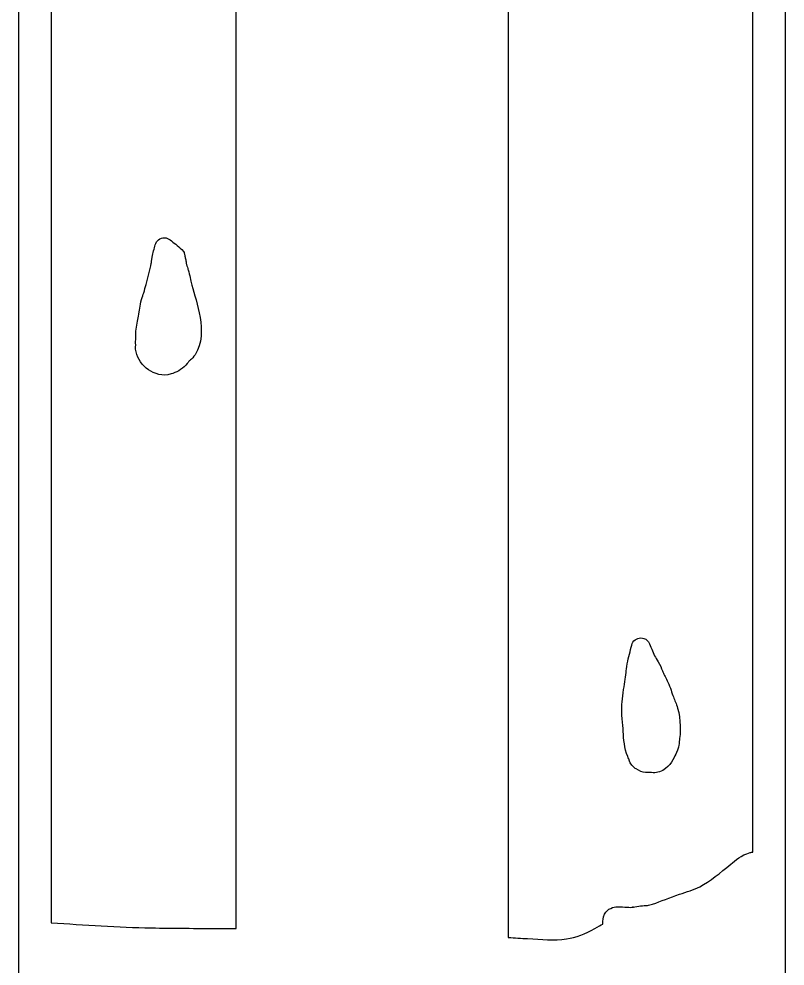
# Model space of a CAD drawing. Header units: millimetres. Extents: x -1461 to -1025, y 571 to 3922.
# Drawn here: x -1221 to -1025, y 3149.1 to 3391.3 of the extents above; entities that cross this region are included whole.
import ezdxf

# ---------------------------------------------------------------- set-up
doc = ezdxf.new("R2010")
doc.units = ezdxf.units.MM
doc.layers.add('Calque_1', color=7, linetype='CONTINUOUS')

msp = doc.modelspace()

# ---------------------------------------------------------------- linework, layer by layer
at = {"layer": 'Calque_1', "color": 5}
msp.add_lwpolyline([(-1221.0133, 3533.39483), (-1025.0134, 3533.39483), (-1025.0134, 3137.39523), (-1221.0133, 3137.39523)], close=True, dxfattribs=at)
at = {"layer": 'Calque_1', "color": 7}
for points in [[(-1212.7722, 3515.00317), (-1212.7722, 3160.15397)], [(-1165.4329, 3158.68557), (-1165.4329, 3514.99797), (-1212.7722, 3515.00317)], [(-1033.255, 3515.00317), (-1095.817, 3515.00317), (-1095.817, 3156.39867)], [(-1033.2515, 3178.22837), (-1033.255, 3515.00317)], [(-1183.772, 3335.31317), (-1183.776, 3335.31537)], [(-1061.892, 3233.00827), (-1061.892, 3233.00847)], [(-1038.9116, 3175.12007), (-1038.9006, 3175.13007)], [(-1046.8607, 3169.38457), (-1046.8507, 3169.38457)], [(-1067.9279, 3164.23697), (-1067.9069, 3164.23697)], [(-1063.8178, 3164.15297), (-1064.009, 3164.11297)], [(-1090.884, 3156.10467), (-1090.872, 3156.10467)]]:
    msp.add_lwpolyline(points, dxfattribs=at)
for points in [[(-1186.145, 3333.50547), (-1185.869933, 3334.586098), (-1184.886874, 3335.334971), (-1183.772, 3335.31317)], [(-1183.776, 3335.31537), (-1183.234412, 3335.305023), (-1182.712248, 3335.111784), (-1182.2944, 3334.76707)], [(-1186.947, 3330.34237), (-1186.6991, 3331.49087), (-1186.3915, 3332.53577), (-1186.145, 3333.50547)], [(-1182.2944, 3334.76707), (-1181.4672, 3334.08397), (-1180.3914, 3333.35627), (-1179.3241, 3332.30157)], [(-1187.1651, 3328.77967), (-1187.1231, 3329.00957), (-1187.1201, 3329.54297), (-1186.947, 3330.34237)], [(-1179.3241, 3332.30157), (-1178.5497, 3331.53617), (-1178.7733, 3331.48137), (-1178.7272, 3331.35177)], [(-1178.7272, 3331.35177), (-1178.6812, 3331.22207), (-1178.6612, 3331.14477), (-1178.6412, 3331.06857)], [(-1178.6412, 3331.06857), (-1178.6002, 3330.91617), (-1178.5712, 3330.78397), (-1178.5405, 3330.63607)], [(-1178.5405, 3330.63607), (-1178.4785, 3330.34017), (-1178.4146, 3330.00017), (-1178.3539, 3329.66357)], [(-1188.4854, 3323.38517), (-1187.9858, 3325.25847), (-1187.4812, 3327.04807), (-1187.1651, 3328.77967)], [(-1178.3539, 3329.66357), (-1178.2929, 3329.32697), (-1178.2359, 3328.99787), (-1178.1937, 3328.75037)], [(-1178.1937, 3328.75037), (-1178.1727, 3328.62657), (-1178.1547, 3328.52277), (-1178.1427, 3328.45067)], [(-1178.1427, 3328.45067), (-1178.1427, 3328.43167), (-1178.1427, 3328.42267), (-1178.1327, 3328.40867)], [(-1178.1327, 3328.40867), (-1178.0937, 3328.23667), (-1178.1027, 3328.27687), (-1178.0717, 3328.14667)], [(-1178.0717, 3328.14667), (-1177.8943, 3327.79997), (-1177.8785, 3327.69897), (-1177.818, 3327.50787)], [(-1177.818, 3327.50787), (-1177.751, 3327.29457), (-1177.6713, 3327.02617), (-1177.5663, 3326.65267)], [(-1177.5663, 3326.65267), (-1177.1588, 3325.20337), (-1177.0623, 3324.01377), (-1176.8191, 3323.17997)], [(-1189.074, 3321.24167), (-1188.8779, 3321.95627), (-1188.6816, 3322.67047), (-1188.4854, 3323.38517)], [(-1176.8191, 3323.17997), (-1176.1873, 3321.01437), (-1175.1731, 3318.06077), (-1174.6673, 3314.94697)], [(-1189.6373, 3319.52647), (-1189.4465, 3320.20797), (-1189.2333, 3320.76477), (-1189.074, 3321.24167)], [(-1190.445, 3315.26787), (-1190.1772, 3316.82937), (-1190.1159, 3317.81667), (-1189.6373, 3319.52647)], [(-1191.0801, 3311.40757), (-1190.9614, 3312.84557), (-1190.62, 3314.24737), (-1190.445, 3315.26787)], [(-1174.6673, 3314.94697), (-1174.1615, 3311.83307), (-1174.1075, 3308.38777), (-1175.9576, 3305.42757)], [(-1191.1461, 3307.76497), (-1191.1571, 3308.66457), (-1191.1641, 3310.39167), (-1191.0801, 3311.40757)], [(-1191.0611, 3306.18417), (-1191.2643, 3307.10907), (-1191.1431, 3307.65577), (-1191.1461, 3307.76497)], [(-1187.8892, 3301.58957), (-1189.4423, 3302.68427), (-1190.6355, 3304.24777), (-1191.0611, 3306.18417)], [(-1177.5549, 3303.71867), (-1177.5829, 3303.68867), (-1177.7959, 3303.32207), (-1178.342, 3302.74867)], [(-1177.1265, 3304.07937), (-1177.4451, 3303.83567), (-1177.3265, 3303.95987), (-1177.5549, 3303.71867)], [(-1175.9576, 3305.42757), (-1176.3126, 3304.85977), (-1176.808, 3304.32307), (-1177.1265, 3304.07937)], [(-1182.1025, 3300.49147), (-1184.2371, 3299.83837), (-1186.336, 3300.49137), (-1187.8892, 3301.58957)], [(-1178.342, 3302.74867), (-1179.4422, 3301.59347), (-1180.7583, 3300.90287), (-1182.1025, 3300.49147)], [(-1065.4065, 3226.38387), (-1065.0614, 3228.08337), (-1064.6111, 3229.66637), (-1064.2448, 3231.17477)], [(-1064.2448, 3231.17477), (-1063.981575, 3232.258218), (-1063.006925, 3233.017747), (-1061.892, 3233.00827)], [(-1061.892, 3233.00847), (-1061.623282, 3233.006051), (-1061.356877, 3232.958524), (-1061.1039, 3232.86787)], [(-1061.1039, 3232.86787), (-1060.46345, 3232.638665), (-1059.950329, 3232.148478), (-1059.6921, 3231.51917)], [(-1059.6921, 3231.51917), (-1059.178, 3230.26407), (-1058.7219, 3229.10497), (-1058.1914, 3228.05167)], [(-1065.6638, 3224.16637), (-1065.6008, 3224.64997), (-1065.6058, 3225.40337), (-1065.4065, 3226.38387)], [(-1058.1914, 3228.05167), (-1058.008, 3227.68747), (-1057.5893, 3227.13977), (-1057.13, 3226.28227)], [(-1057.13, 3226.28227), (-1056.6882, 3225.45747), (-1056.409, 3224.61777), (-1056.2623, 3224.29267)], [(-1066.0065, 3221.80537), (-1065.886, 3222.62307), (-1065.7622, 3223.40847), (-1065.6638, 3224.16637)], [(-1056.2623, 3224.29267), (-1055.9333, 3223.56327), (-1055.4413, 3222.72267), (-1054.9735, 3221.68307)], [(-1066.7589, 3215.96637), (-1066.6589, 3217.78207), (-1066.2294, 3220.29237), (-1066.0065, 3221.80537)], [(-1054.9735, 3221.68307), (-1054.3329, 3220.25937), (-1053.9884, 3218.94187), (-1053.5819, 3217.90757)], [(-1053.5819, 3217.90757), (-1053.2285, 3217.00867), (-1052.8636, 3216.27767), (-1052.508, 3215.03957)], [(-1066.4235, 3209.06447), (-1066.5307, 3211.06977), (-1066.8967, 3213.45387), (-1066.7589, 3215.96637)], [(-1052.508, 3215.03957), (-1051.6452, 3212.03467), (-1051.6944, 3209.01917), (-1052.1355, 3206.17597)], [(-1065.2768, 3202.64217), (-1066.1177, 3204.84767), (-1066.3171, 3207.07637), (-1066.4235, 3209.06447)], [(-1052.277, 3205.04587), (-1052.5543, 3203.94287), (-1052.9746, 3203.34927), (-1053.1902, 3202.88837)], [(-1052.1355, 3206.17597), (-1052.1255, 3206.24297), (-1052.0755, 3205.84627), (-1052.277, 3205.04587)], [(-1064.8561, 3201.75637), (-1064.9241, 3201.86717), (-1065.076, 3202.11577), (-1065.2768, 3202.64217)], [(-1064.2205, 3200.45367), (-1064.9247, 3201.33687), (-1064.9682, 3201.88267), (-1064.8561, 3201.75637)], [(-1053.1902, 3202.88837), (-1053.7478, 3201.69617), (-1054.6814, 3199.53787), (-1057.1651, 3198.77027)], [(-1063.1095, 3199.52707), (-1062.9771, 3199.42507), (-1063.5169, 3199.57107), (-1064.2205, 3200.45367)], [(-1060.7546, 3198.60107), (-1061.4342, 3198.66607), (-1062.3752, 3198.96087), (-1063.1095, 3199.52707)], [(-1059.3567, 3198.57607), (-1059.662, 3198.58607), (-1060.0752, 3198.53607), (-1060.7546, 3198.60107)], [(-1058.7268, 3198.51907), (-1059.2292, 3198.54007), (-1059.1765, 3198.57107), (-1059.3567, 3198.57607)], [(-1057.1651, 3198.77027), (-1057.6698, 3198.61427), (-1058.2243, 3198.49797), (-1058.7268, 3198.51907)], [(-1038.9006, 3175.13007), (-1037.705, 3176.07947), (-1036.2177, 3177.46207), (-1033.9743, 3178.09637)], [(-1033.9743, 3178.09637), (-1033.946767, 3178.104198), (-1033.919096, 3178.111532), (-1033.8913, 3178.11837)], [(-1033.8913, 3178.11837), (-1033.7973, 3178.14137), (-1033.7042, 3178.16437), (-1033.6133, 3178.18637)], [(-1033.6133, 3178.18637), (-1033.493938, 3178.209513), (-1033.37299, 3178.223554), (-1033.2515, 3178.22837)], [(-1046.8507, 3169.38457), (-1044.1312, 3170.77257), (-1041.6368, 3172.93017), (-1038.9116, 3175.12007)], [(-1052.0195, 3167.43527), (-1050.1244, 3168.05797), (-1048.3621, 3168.61237), (-1046.8607, 3169.38457)], [(-1058.9292, 3164.93567), (-1056.7478, 3165.62967), (-1054.5002, 3166.61667), (-1052.0195, 3167.43527)], [(-1071.1654, 3162.32547), (-1070.3947, 3163.85997), (-1068.8953, 3164.21737), (-1067.9279, 3164.23697)], [(-1067.9069, 3164.23697), (-1066.0618, 3164.25797), (-1064.7103, 3164.00297), (-1063.8178, 3164.15297)], [(-1064.009, 3164.11297), (-1062.5731, 3164.47637), (-1061.2888, 3164.51477), (-1060.1978, 3164.59307)], [(-1060.1978, 3164.59307), (-1059.8576, 3164.65907), (-1059.4416, 3164.77977), (-1058.9292, 3164.93567)], [(-1071.6584, 3160.13327), (-1071.6584, 3160.61457), (-1071.6294, 3161.45057), (-1071.1654, 3162.32547)], [(-1212.7722, 3160.15397), (-1204.1998, 3159.62287), (-1195.6623, 3159.03497), (-1187.1732, 3158.83987)], [(-1187.1732, 3158.83987), (-1181.4115, 3158.75287), (-1175.6395, 3158.73037), (-1169.8585, 3158.70657)], [(-1169.8585, 3158.70657), (-1168.3847, 3158.69657), (-1166.9074, 3158.69157), (-1165.4329, 3158.68557)], [(-1080.9333, 3156.04467), (-1078.5019, 3156.37197), (-1076.0713, 3157.39327), (-1073.679, 3158.69467)], [(-1073.679, 3158.69467), (-1072.7803, 3159.22617), (-1072.1161, 3159.54407), (-1071.6584, 3159.84397)], [(-1071.6584, 3159.84397), (-1071.6584, 3159.94717), (-1071.6584, 3159.89397), (-1071.6584, 3160.13327)], [(-1095.817, 3156.39867), (-1094.1755, 3156.29507), (-1092.5243, 3156.20527), (-1090.884, 3156.10467)], [(-1090.872, 3156.10467), (-1087.3593, 3155.87127), (-1084.0372, 3155.57187), (-1080.9713, 3156.03467)], [(-1080.9713, 3156.03467), (-1080.958661, 3156.038107), (-1080.945994, 3156.04144), (-1080.9333, 3156.04467)]]:
    msp.add_open_spline(points, degree=3, dxfattribs=at)

doc.saveas('drawing.dxf')
